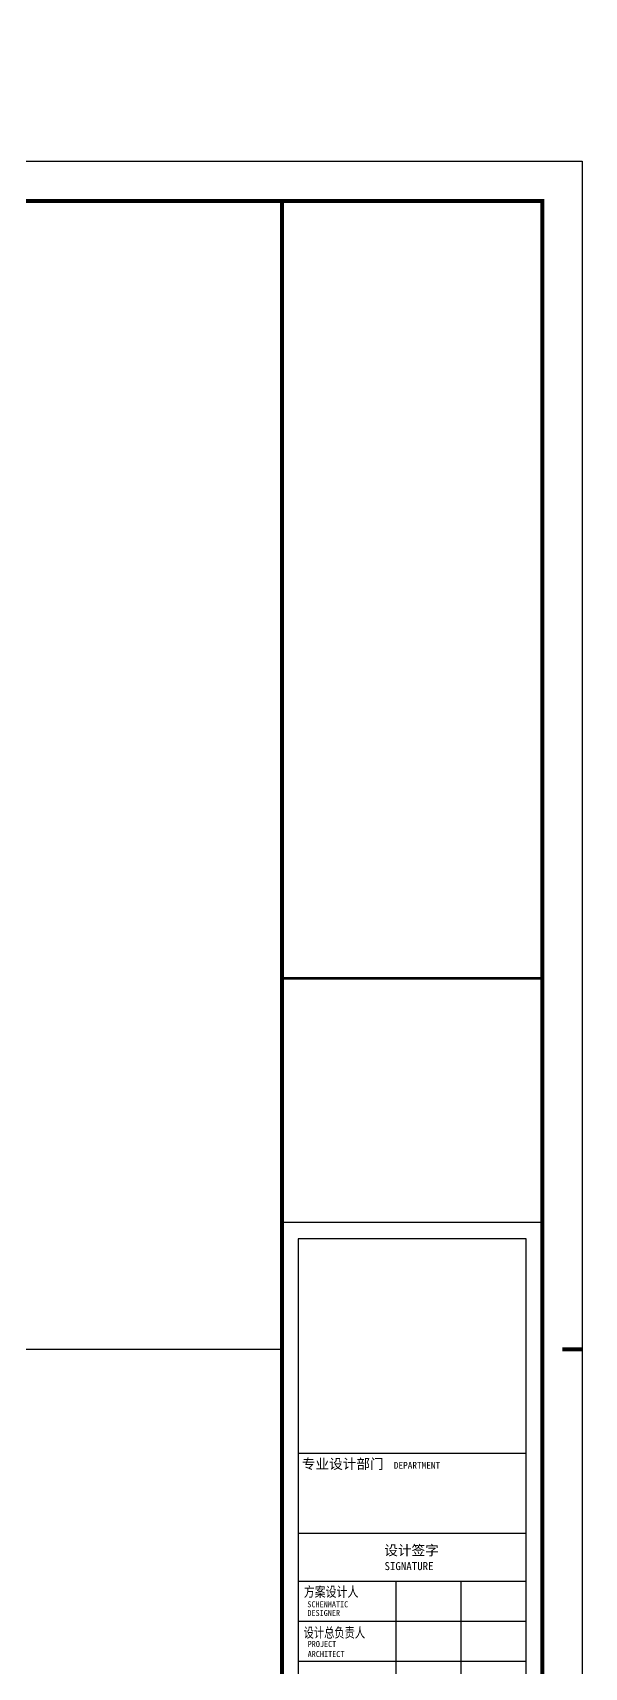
# Model space of a CAD drawing. Header units: millimetres. Extents: x -15 to 66915, y -15 to 18798.
# Drawn here: x 62782 to 66915, y 6525 to 18783 of the extents above; entities that cross this region are included whole.
import ezdxf
from ezdxf.enums import TextEntityAlignment as Align
from ezdxf.xclip import XClip

# ---------------------------------------------------------------- set-up
doc = ezdxf.new("R2010")
doc.units = ezdxf.units.MM
doc.header["$LTSCALE"] = 1000
doc.header["$XCLIPFRAME"] = 2
for name, pattern in [('160-墙体$0$DASH', [0.35, 0.25, -0.1]), ('160-墙体$0$给排水_排水-污水', [0]), ('3#-轴线$0$DOTE', [2.42, 2, -0.2, 0.02, -0.2]), ('DASH', [0.35, 0.25, -0.1])]:
    doc.linetypes.add(name, pattern=pattern)
doc.layers.get('Defpoints').update_dxf_attribs({"color": 4, "linetype": 'DASH'})
for name, color, linetype in [('160-J-MC$0$A-DOOR', 51, 'Continuous'), ('160-J-MC$0$A-FLOR-HRAL', 71, 'Continuous'), ('160-J-MC$0$A-WALL-CONC', 9, 'Continuous'), ('160-J-MC$0$A-WALL-INSL', 241, 'Continuous'), ('160-墙体$0$A-COLU-CONC-HATC', 204, 'Continuous'), ('160-墙体$0$A-DOOR', 51, 'Continuous'), ('160-墙体$0$A-FLOR-UNDR', 177, 'Continuous'), ('160-墙体$0$A-FURN-MOVE', 47, 'Continuous'), ('160-墙体$0$A-WALL-BLOK', 131, 'Continuous'), ('160-墙体$0$A-WALL-CONC', 9, 'Continuous'), ('160-墙体$0$A-WALL-INSL', 241, 'Continuous'), ('160-墙体$0$A-WALL-STUD', 133, 'Continuous'), ('160-墙体$0$P-FIRE-FH', 1, 'Continuous'), ('160-墙体$0$P_drainage-sanitary', 93, '160-墙体$0$给排水_排水-污水'), ('160-墙体-PC$0$A-ANNO-HATC-PATT', 8, 'Continuous'), ('3#-轴线$0$A-ANNO-DOTE', 10, '3#-轴线$0$DOTE'), ('A1+无手签$0$A-ANNO-TTLB', 7, 'Continuous'), ('图签$0$A-ANNO-TTLB', 7, 'Continuous')]:
    doc.layers.add(name, color=color, linetype=linetype)
doc.layers.add('图签$0$HIDDENLINE', color=250, linetype='Continuous', plot=False)
doc.styles.add('160-墙体$0$地上图例$0$平面图框$0$Style-ENGINEERING_1', font='simhei.ttf')
doc.styles.add('图签$0$楷体', font='simkai.ttf')
doc.styles.add('图签$0$黑体', font='simhei.ttf')

# ---------------------------------------------------------------- blocks, each defined once
blk = doc.blocks.new('160-墙体$0$弱电箱400x450x150')
at = {"layer": '160-墙体$0$P-FIRE-FH', "linetype": 'Continuous', "lineweight": 13}
h = blk.add_hatch(color=250, dxfattribs=at)
h.dxf.hatch_style = 1
h.paths.add_polyline_path([(0, 0), (0, 150), (400, 150), (400, 0)])
at = {"layer": '160-墙体$0$P-FIRE-FH', "linetype": 'Continuous', "lineweight": 13, "const_width": 10}
blk.add_lwpolyline([(0, 0), (0, 150), (400, 150), (400, 0)], close=True, dxfattribs=at)
at = {"layer": '160-墙体$0$P-FIRE-FH', "linetype": 'Continuous', "lineweight": 13, "style": '160-墙体$0$地上图例$0$平面图框$0$Style-ENGINEERING_1'}
blk.add_text('DD', height=100, dxfattribs=at).set_placement((211, 73), align=Align.MIDDLE_CENTER)
blk = doc.blocks.new('160-墙体$0$强电箱400x350x160')
at = {"layer": '160-墙体$0$P-FIRE-FH', "linetype": 'Continuous', "lineweight": 13}
h = blk.add_hatch(dxfattribs=at)
h.set_pattern_fill('ANSI31', color=256, scale=10, angle=90)
h.set_pattern_definition([(135, (7350, -8990), (-11.22532, -11.22532), [])])
h.paths.add_polyline_path([(400, 160), (400, 0), (0, 0), (0, 160)])
at = {"layer": '160-墙体$0$P-FIRE-FH', "linetype": 'Continuous', "lineweight": 13, "const_width": 10}
blk.add_lwpolyline([(400, 160), (400, 0), (0, 0), (0, 160)], close=True, dxfattribs=at)
blk = doc.blocks.new('160-墙体$0$$WINLIB2D$00000001')
at = {"color": 0}
for points in [[(-0.5, 0.5), (-0.5, -0.5)], [(-0.5, 0.5), (0.5, 0.5)], [(0.5, -0.5), (0.5, 0.5)], [(0.5, 0.167), (-0.5, 0.167)], [(0.5, -0.167), (-0.5, -0.167)], [(-0.5, -0.5), (0.5, -0.5)]]:
    blk.add_lwpolyline(points, dxfattribs=at)
blk = doc.blocks.new('160-墙体')
at = {"layer": '160-墙体$0$A-COLU-CONC-HATC'}
for points in [[(6000, 11200), (7300, 11200), (7300, 11400), (6000, 11400)], [(9350, 11400), (8500, 11400), (8500, 11200), (9150, 11200)], [(9150, 11200), (9150, 10600), (9350, 10600), (9350, 11400)], [(9350, 9700), (9350, 9800), (9150, 9800), (9150, 9700)], [(8950, 8200), (8950, 8000), (9150, 8000), (9150, 8200)], [(8800, -100), (10200, -100), (10200, 100), (8800, 100)]]:
    blk.add_hatch(color=256, dxfattribs=at).paths.add_polyline_path(points)
at = {"layer": '160-墙体$0$A-DOOR', "linetype": '160-墙体$0$DASH'}
for p, q in [((3900, 8200), (6500, 8200)), ((6750, 8200), (8950, 8200)), ((3900, 8000), (6500, 8000)), ((6750, 8000), (8950, 8000))]:
    blk.add_line(p, q, dxfattribs=at)
at = {"layer": '160-墙体$0$A-DOOR'}
for points in [[(8450, 8070), (8950, 8070), (8950, 8100), (8450, 8100)], [(8450, 8035), (8950, 8035), (8950, 8065), (8450, 8065)], [(8450, 8000), (8950, 8000), (8950, 8030), (8450, 8030)]]:
    blk.add_lwpolyline(points, close=True, dxfattribs=at)
blk.add_lwpolyline([(8450, 8015), (8325, 8015), (8356, 8050)], dxfattribs=at)
at = {"layer": '160-墙体$0$A-FLOR-UNDR'}
blk.add_lwpolyline([(6700, 10750), (7100, 10750), (7100, 11200), (6700, 11200)], close=True, dxfattribs=at)
blk.add_lwpolyline([(6700, 11200), (6803, 10852), (7100, 10750)], dxfattribs=at)
at = {"layer": '160-墙体$0$A-FURN-MOVE'}
for points in [[(6700, 10800), (7050, 10800), (7050, 11200), (6700, 11200)], [(6710, 10810), (7040, 10810), (7040, 11190), (6710, 11190)]]:
    blk.add_lwpolyline(points, close=True, dxfattribs=at)
blk.add_lwpolyline([(6700, 11200), (6827, 10903), (7040, 10810)], dxfattribs=at)
blk.add_lwpolyline([(6875, 10800, 0, 30, 0), (6875, 10779, 30, 30, 0)], format="xyseb", dxfattribs=at)
at = {"layer": '160-墙体$0$A-WALL-BLOK'}
for p, q in [((6600, 8200), (6600, 11200)), ((6600, 11200), (6700, 11200)), ((6700, 8200), (6700, 11200)), ((6500, 8200), (6600, 8200)), ((6500, 8200), (6500, 8000)), ((6700, 8200), (6750, 8200)), ((6750, 8200), (6750, 8000)), ((6500, 8000), (6600, 8000)), ((6600, 8000), (6750, 8000)), ((9450, 4950), (9450, 4200)), ((9550, 4950), (9450, 4950)), ((9450, 4200), (9550, 4200)), ((9550, 3200), (9450, 3200)), ((9450, 3200), (9450, 100)), ((9450, 100), (9550, 100))]:
    blk.add_line(p, q, dxfattribs=at)
at = {"layer": '160-墙体$0$A-WALL-CONC'}
for p, q in [((7300, 11400), (6000, 11400)), ((6000, 11400), (6000, 11200)), ((7300, 11200), (7300, 11400)), ((9350, 11400), (8500, 11400)), ((8500, 11400), (8500, 11200)), ((9350, 10600), (9350, 11400)), ((6000, 11200), (7300, 11200)), ((8500, 11200), (9150, 11200)), ((9150, 11200), (9150, 10600)), ((9150, 10600), (9350, 10600)), ((9350, 9800), (9150, 9800)), ((9150, 9800), (9150, 9700)), ((9350, 9700), (9350, 9800)), ((8950, 8000), (8950, 8200)), ((8950, 8200), (9150, 8200)), ((8950, 8000), (9150, 8000)), ((8800, 100), (10200, 100)), ((8800, 100), (8800, -100)), ((8800, -100), (10200, -100))]:
    blk.add_line(p, q, dxfattribs=at)
at = {"layer": '160-墙体$0$A-WALL-INSL'}
for p, q in [((6000, 11520), (7300, 11520)), ((7300, 11520), (7300, 11400)), ((8500, 11520), (8500, 11400)), ((8500, 11520), (9450, 11520)), ((9450, 11520), (9450, 10600)), ((9450, 10600), (9350, 10600)), ((9450, 9800), (9350, 9800)), ((9450, 9800), (9450, 9700))]:
    blk.add_line(p, q, dxfattribs=at)
at = {"layer": '160-墙体$0$A-WALL-STUD'}
for p, q in [((7050, 11200), (7050, 10800)), ((7100, 11200), (7050, 11200)), ((7100, 11200), (7100, 10750)), ((8850, 11200), (8850, 10900)), ((8900, 11200), (8850, 11200)), ((8900, 11200), (8900, 10950)), ((8900, 10950), (9150, 10950)), ((9150, 10950), (9150, 10900)), ((7050, 10800), (6700, 10800)), ((6700, 10750), (6700, 10800)), ((8850, 10900), (9150, 10900)), ((7100, 10750), (6700, 10750))]:
    blk.add_line(p, q, dxfattribs=at)
at = {"layer": '160-墙体$0$P_drainage-sanitary'}
blk.add_circle((9030, 11080), 55, dxfattribs=at)
at = {"rotation": 270}
for name, p in [('160-墙体$0$弱电箱400x450x150', (9000, 7750)), ('160-墙体$0$强电箱400x350x160', (8990, 7350))]:
    blk.add_blockref(name, p, dxfattribs=at)
at = {"layer": '160-墙体$0$A-DOOR', "xscale": 1200, "yscale": -320, "zscale": 320}
blk.add_blockref('160-墙体$0$$WINLIB2D$00000001', (7900, 11360), dxfattribs=at)
at = {"layer": '160-墙体$0$A-DOOR', "xscale": 800, "yscale": -300, "zscale": 300, "rotation": 270}
blk.add_blockref('160-墙体$0$$WINLIB2D$00000001', (9300, 10200), dxfattribs=at)
blk = doc.blocks.new('160-J-MC$0$$WINLIB2D$00000001')
at = {"color": 0}
for points in [[(-0.5, 0.5), (-0.5, -0.5)], [(-0.5, 0.5), (0.5, 0.5)], [(0.5, -0.5), (0.5, 0.5)], [(0.5, 0.1667), (-0.5, 0.1667)], [(0.5, -0.1667), (-0.5, -0.1667)], [(-0.5, -0.5), (0.5, -0.5)]]:
    blk.add_lwpolyline(points, dxfattribs=at)
blk = doc.blocks.new('160-J-MC$0$$DorLib2D$00000009')
for p, q in [((0.413, 0.905), (0.413, 0.081)), ((0.454, 0.905), (0.413, 0.905)), ((0.454, 0.081), (0.454, 0.905)), ((0.413, 0.782), (0.378, 0.782)), ((0.489, 0.782), (0.454, 0.782)), ((0.413, 0.624), (0.378, 0.624)), ((0.489, 0.624), (0.454, 0.624)), ((-0.494, 0.081), (-0.453, 0.081)), ((-0.494, -0.002), (-0.494, 0.081)), ((-0.453, 0.081), (-0.453, 0.039)), ((-0.453, 0.039), (-0.412, 0.039)), ((-0.412, 0.039), (-0.412, -0.002)), ((0.413, 0.081), (0.454, 0.081)), ((0.454, 0.039), (0.413, 0.039)), ((0.413, 0.039), (0.413, -0.002)), ((0.495, 0.081), (0.454, 0.081)), ((0.454, 0.081), (0.454, 0.039)), ((0.495, -0.002), (0.495, 0.081)), ((-0.494, -0.002), (-0.494, -0.002)), ((-0.412, -0.002), (-0.494, -0.002)), ((0.413, -0.002), (0.495, -0.002)), ((0.495, -0.002), (0.495, -0.002))]:
    blk.add_line(p, q)
at = {"lineweight": 13}
for p, q in [((0.378, 0.782), (0.378, 0.624)), ((0.489, 0.782), (0.489, 0.624))]:
    blk.add_line(p, q, dxfattribs=at)
blk.add_arc((0.372, 0.082), 0.825, 87.134, 180.0717, dxfattribs=at)
blk = doc.blocks.new('160-J-MC')
at = {"layer": '160-J-MC$0$A-DOOR'}
blk.add_line((-4600, -220), (-5500, -220), dxfattribs=at)
at = {"layer": '160-J-MC$0$A-FLOR-HRAL'}
blk.add_lwpolyline([(-6000, 11250), (-4200, 11250), (-4200, 11200), (-6000, 11200)], close=True, dxfattribs=at)
at = {"layer": '160-J-MC$0$A-WALL-CONC'}
for p, q in [((-6000, 11400), (-6000, 11200)), ((-8800, 100), (-8800, -100))]:
    blk.add_line(p, q, dxfattribs=at)
at = {"layer": '160-J-MC$0$A-WALL-INSL'}
blk.add_lwpolyline([(-10200, -100), (-10200, -220), (-8800, -220)], dxfattribs=at)
at = {"layer": '160-J-MC$0$A-DOOR', "zscale": 320, "rotation": 180}
for name, p, xscale, yscale in [('160-J-MC$0$$WINLIB2D$00000001', (-5100, 11360), 1800, 320), ('160-J-MC$0$$WINLIB2D$00000001', (-7150, -60), 3300, -320), ('160-J-MC$0$$DorLib2D$00000009', (-5050, -60), -900, 900)]:
    blk.add_blockref(name, p, dxfattribs=dict(at, xscale=xscale, yscale=yscale))
blk = doc.blocks.new('160-家具-标', base_point=(73350, 11051))
at = {"layer": 'Defpoints'}
for points in [[(69900, 19151), (66850, 19151), (66850, 22151), (69900, 22151)], [(64300, 18951), (69550, 18951), (69550, 11051), (64000, 11051), (64000, 15901), (64300, 15901)]]:
    blk.add_lwpolyline(points, close=True, dxfattribs=at)
blk = doc.blocks.new('160-墙体-PC$0$$LinePat$保温板1')
at = {"color": 0}
for p, q in [((0, 0), (16, -20)), ((0, -20), (16, 0))]:
    blk.add_line(p, q, dxfattribs=at)
blk = doc.blocks.new('160-墙体-PC')
at = {"layer": '160-墙体-PC$0$A-ANNO-HATC-PATT'}
for points in [[(6000, 11350), (6000, 11400), (6550, 11400), (6550, 11350)], [(6550, 11200), (6550, 11400), (6000, 11400), (6000, 11200)], [(6750, 11350), (6750, 11400), (7300, 11400), (7300, 11350)], [(7300, 11200), (7300, 11400), (6750, 11400), (6750, 11200)], [(8850, 11350), (8850, 11400), (8500, 11400), (8500, 11350)], [(8500, 11200), (8500, 11400), (8850, 11400), (8850, 11200)], [(6000, 11200), (6000, 11250), (6550, 11250), (6550, 11200)], [(6750, 11200), (6750, 11250), (7300, 11250), (7300, 11200)], [(8850, 11200), (8850, 11250), (8500, 11250), (8500, 11200)]]:
    blk.add_lwpolyline(points, close=True, dxfattribs=at)
at = {"layer": '160-墙体-PC$0$A-ANNO-HATC-PATT', "yscale": 2.5, "zscale": 2.5}
for p, xscale, rotation in [((6042, 11350), 2.644802388723625, 179.9994298432251), ((6084, 11350), 2.644802388723625, 179.9994298432251), ((6127, 11350), 2.644802388723625, 179.9994298432251), ((6169, 11350), 2.644802388723625, 179.9994298432251), ((6211, 11350), 2.644802388723625, 179.9994298432251), ((6254, 11350), 2.644802388723625, 179.9994298432251), ((6296, 11350), 2.644802388723625, 179.9994298432251), ((6338, 11350), 2.644802388723625, 179.9994298432251), ((6381, 11350), 2.644802388723625, 179.9994298432251), ((6423, 11350), 2.644802388723625, 179.9994298432251), ((6465, 11350), 2.644802388723625, 179.9994298432251), ((6508, 11350), 2.644802388723625, 179.9994298432251), ((6550, 11350), 2.644802388723625, 179.9994298432251), ((6792, 11350), 2.643624772362244, 179.9994295892457), ((6834, 11350), 2.643624772362244, 179.9994295892457), ((6877, 11350), 2.643624772362244, 179.9994295892457), ((6919, 11350), 2.643624772362244, 179.9994295892457), ((6961, 11350), 2.643624772362244, 179.9994295892457), ((7004, 11350), 2.643624772362244, 179.9994295892457), ((7046, 11350), 2.643624772362244, 179.9994295892457), ((7088, 11350), 2.643624772362244, 179.9994295892457), ((7131, 11350), 2.643624772362244, 179.9994295892457), ((7173, 11350), 2.643624772362244, 179.9994295892457), ((7215, 11350), 2.643624772362244, 179.9994295892457), ((7257, 11350), 2.643624772362244, 179.9994295892457), ((7300, 11350), 2.643624772362244, 179.9994295892457), ((8544, 11350), 2.734501327658317, 179.9991038870686), ((8587, 11350), 2.734501327658317, 179.9991038870686), ((8631, 11350), 2.734501327658317, 179.9991038870686), ((8675, 11350), 2.734501327658317, 179.9991038870686), ((8719, 11350), 2.734501327658317, 179.9991038870686), ((8762, 11350), 2.734501327658317, 179.9991038870686), ((8806, 11350), 2.734501327658317, 179.9991038870686), ((8850, 11350), 2.734501327658317, 179.9991038870686), ((6042, 11200), 2.644802636495643, 179.9751907727669), ((6084, 11200), 2.644802636495643, 179.9751907727669), ((6127, 11200), 2.644802636495643, 179.9751907727669), ((6169, 11200), 2.644802636495643, 179.9751907727669), ((6211, 11200), 2.644802636495643, 179.9751907727669), ((6254, 11200), 2.644802636495643, 179.9751907727669), ((6296, 11200), 2.644802636495643, 179.9751907727669), ((6338, 11200), 2.644802636495643, 179.9751907727669), ((6381, 11200), 2.644802636495643, 179.9751907727669), ((6423, 11200), 2.644802636495643, 179.9751907727669), ((6465, 11200), 2.644802636495643, 179.9751907727669), ((6508, 11200), 2.644802636495643, 179.9751907727669), ((6550, 11200), 2.644802636495643, 179.9751907727669), ((6792, 11200), 2.643625020244651, 179.9751797213694), ((6834, 11200), 2.643625020244651, 179.9751797213694), ((6877, 11200), 2.643625020244651, 179.9751797213694), ((6919, 11200), 2.643625020244651, 179.9751797213694), ((6961, 11200), 2.643625020244651, 179.9751797213694), ((7004, 11200), 2.643625020244651, 179.9751797213694), ((7046, 11200), 2.643625020244651, 179.9751797213694), ((7088, 11200), 2.643625020244651, 179.9751797213694), ((7131, 11200), 2.643625020244651, 179.9751797213694), ((7173, 11200), 2.643625020244651, 179.9751797213694), ((7215, 11200), 2.643625020244651, 179.9751797213694), ((7257, 11200), 2.643625020244651, 179.9751797213694), ((7300, 11200), 2.643625020244651, 179.9751797213694), ((8544, 11200), 2.734501960502638, 179.961007448694), ((8587, 11200), 2.734501960502638, 179.961007448694), ((8631, 11200), 2.734501960502638, 179.961007448694), ((8675, 11200), 2.734501960502638, 179.961007448694), ((8719, 11200), 2.734501960502638, 179.961007448694), ((8762, 11200), 2.734501960502638, 179.961007448694), ((8806, 11200), 2.734501960502638, 179.961007448694), ((8850, 11200), 2.734501960502638, 179.961007448694)]:
    blk.add_blockref('160-墙体-PC$0$$LinePat$保温板1', p, dxfattribs=dict(at, xscale=xscale, rotation=rotation))
blk = doc.blocks.new('1#2#楼$0$GTFBGF')
ref = blk.add_blockref('160-墙体-PC', (-9250, -11300))
XClip(ref).set_block_clipping_path([(13249.9999999997, 5350.000000002), (10449.9999999998, 5350.000000002), (10449.9999999998, 11800.000000002), (-900.0000000002, 11800.000000002), (-900.0000000002, -2099.999999998), (13249.9999999996, -2099.9999999981)])
ref = blk.add_blockref('160-J-MC', (-9250, -11300), dxfattribs=dict(xscale=-1))
XClip(ref).set_block_clipping_path([(-13249.9999999999, 5349.9999999999), (-10450, 5349.9999999999), (-10450, 11800), (900, 11800), (900, -2100), (-13249.9999999998, -2100.0000000002)])
ref = blk.add_blockref('160-墙体', (-9250, -11300))
XClip(ref).set_block_clipping_path([(13249.9999999999, 5349.9999999999), (10450, 5349.9999999999), (10450, 11800), (-900, 11800), (-900, -2100), (13249.9999999998, -2100.0000000002)])
at = {"xscale": -1}
blk.add_blockref('160-家具-标', (-9150, -11200), dxfattribs=at)
blk = doc.blocks.new('1#2#楼')
at = {"layer": 'Defpoints'}
for points in [[(31230, 17820), (66900, 17820), (66900, 0), (31230, 0)], [(31980, 300), (64650, 300), (64650, 17520), (31980, 17520)]]:
    blk.add_lwpolyline(points, close=True, dxfattribs=at)
ref = blk.add_blockref('1#2#楼$0$GTFBGF', (66675.5, 18562.7))
XClip(ref).set_block_clipping_path([(-9750, -7099.9945538033), (-5050.0000000017, -2799.9999999722)])
blk = doc.blocks.new('3#-轴线')
at = {"layer": '3#-轴线$0$A-ANNO-DOTE'}
blk.add_lwpolyline([(-3000, -3200), (45757, -3200)], dxfattribs=at)
blk = doc.blocks.new('3#~5#楼$0$bghtrb')
blk.add_blockref('3#-轴线', (-21700, 0))
blk = doc.blocks.new('3#~5#楼')
at = {"layer": 'Defpoints', "ltscale": 500}
blk.add_lwpolyline([(31980, 8910), (64650, 8910)], dxfattribs=at)
ref = blk.add_blockref('3#~5#楼$0$bghtrb', (50041.1, 9822.2), dxfattribs=dict(xscale=-1))
XClip(ref).set_block_clipping_path([(-1200, -7200), (3050, -2800)])
at = {"layer": 'Defpoints'}
for points in [[(31230, 17820), (66900, 17820), (66900, 0), (31230, 0)], [(31980, 300), (64650, 300), (64650, 17520), (31980, 17520)]]:
    blk.add_lwpolyline(points, close=True, dxfattribs=at)
blk = doc.blocks.new('125-家具-标')
at = {"layer": 'Defpoints'}
blk.add_lwpolyline([(100, -100), (100, -11000), (10350, -11000), (10350, -7200), (9150, -7200), (9150, -4900), (7650, -4900), (7650, -3100), (8600, -3100), (8600, -100)], close=True, dxfattribs=at)
blk = doc.blocks.new('125-墙体-无障碍')
ref = blk.add_blockref('125-家具-标', (0, 0))
XClip(ref).set_block_clipping_path([(3550.0000000001, -11000), (10350.0000000001, -11000), (10350.0000000001, -7350), (8999.9999999753, -7350.0621070651), (9000.0000000001, -6450), (4150.0000000001, -6450), (4150, -3675), (6500.0000000001, -3675), (6500, -5375.0006341737), (7650.0000000002, -5374.9993658263), (7650.0000000001, -3300), (3300.0000000002, -3300), (3300.0000000002, -100), (100, -100), (100.0036948323, -3099.9997822046), (99.9999309191, -4900), (3550.0000000001, -4900)])
blk = doc.blocks.new('厨卫大样-无障碍')
ref = blk.add_blockref('125-墙体-无障碍', (54881.1, 10722.2))
XClip(ref).set_block_clipping_path([(-800, -8100.0000000001), (2500, -8100.0000000001), (2500, -5949.9999999998), (3100, -5949.9999999998), (3100, -5049.9999999998), (2500, -5049.9999999998), (2500, -4700), (-800, -4700)])
at = {"layer": 'Defpoints'}
for points in [[(31230, 17820), (66900, 17820), (66900, 0), (31230, 0)], [(31980, 300), (64650, 300), (64650, 17520), (31980, 17520)]]:
    blk.add_lwpolyline(points, close=True, dxfattribs=at)

msp = doc.modelspace()

# ---------------------------------------------------------------- block references
msp.add_blockref('1#2#楼', (0, 0))

# ---------------------------------------------------------------- next in the draw order: block references
msp.add_blockref('3#~5#楼', (0, 0))

# ---------------------------------------------------------------- next in the draw order: block references
msp.add_blockref('厨卫大样-无障碍', (0, 0))

# ---------------------------------------------------------------- next in the draw order: linework, layer by layer
msp.add_lwpolyline([(31980, 8910), (64650, 8910)])
at = {"layer": 'A1+无手签$0$A-ANNO-TTLB'}
msp.add_lwpolyline([(31230, 0), (31230, 17820), (66900, 17820), (66900, 0)], close=True, dxfattribs=at)
at = {"layer": 'A1+无手签$0$A-ANNO-TTLB', "const_width": 30}
msp.add_lwpolyline([(31980, 300), (66600, 300), (66600, 17520), (31980, 17520)], close=True, dxfattribs=at)
for points in [[(64650, 300), (64650, 17520)], [(66750, 8910), (66900, 8910)]]:
    msp.add_lwpolyline(points, dxfattribs=at)
at = {"layer": '图签$0$A-ANNO-TTLB'}
for p, q in [((66600, 9860), (64650, 9860)), ((66600, 300), (66600, 9860)), ((64770, 8130), (66480, 8130)), ((64770, 7530), (66480, 7530)), ((64770, 7170), (66480, 7170)), ((65258, 7170), (66480, 7170)), ((65505, 5970), (65505, 7170)), ((65993, 5970), (65993, 7170)), ((64770, 6870), (66480, 6870)), ((64770, 6570), (66480, 6570))]:
    msp.add_line(p, q, dxfattribs=at)
at = {"layer": '图签$0$A-ANNO-TTLB', "const_width": 21}
msp.add_lwpolyline([(64650, 11691), (66600, 11691)], dxfattribs=at)
at = {"layer": '图签$0$HIDDENLINE'}
for p, q in [((66480, 9739), (64770, 9739)), ((64770, 9739), (64770, 419)), ((66480, 419), (66480, 9739))]:
    msp.add_line(p, q, dxfattribs=at)

# ---------------------------------------------------------------- next in the draw order: texts
at = {"layer": '图签$0$A-ANNO-TTLB'}
for s, height, style, p in [('专业设计部门', 75, '图签$0$楷体', (64798, 8013)), ('DEPARTMENT', 51, '图签$0$黑体', (65488, 8014)), ('设计签字', 75, '图签$0$楷体', (65416, 7365)), ('SIGNATURE', 60, '图签$0$黑体', (65418, 7254)), ('SCHENMATIC', 45, '图签$0$黑体', (64840, 6975)), ('DESIGNER', 45, '图签$0$黑体', (64840, 6910)), ('ARCHITECT', 45, '图签$0$黑体', (64842, 6602)), ('PROJECT', 45, '图签$0$黑体', (64842, 6677))]:
    msp.add_text(s, height=height, dxfattribs=dict(at, style=style)).set_placement(p)
at = {"layer": '图签$0$A-ANNO-TTLB', "style": '图签$0$楷体'}
for s, width, p in [('方案设计人', 0.8, (64813, 7054)), ('设计总负责人', 0.75, (64812, 6748))]:
    msp.add_text(s, height=75, dxfattribs=dict(at, width=width)).set_placement(p)

doc.saveas('drawing.dxf')
